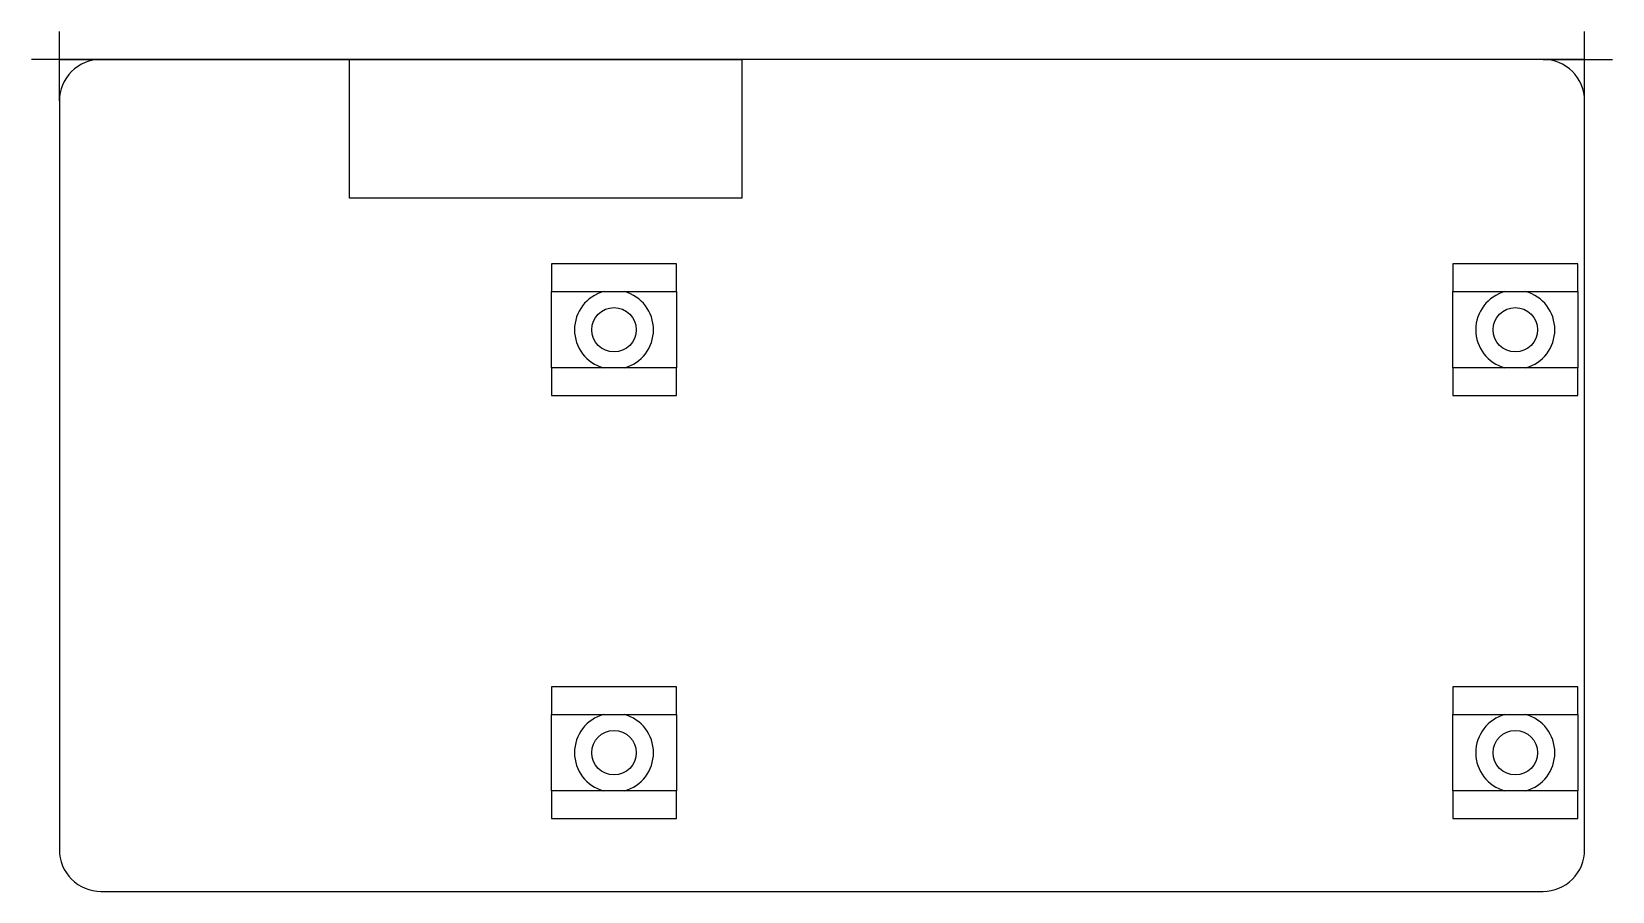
# Model space of a CAD drawing. Header units: millimetres. Extents: x -174 to -60, y 12 to 74.
import ezdxf

# ---------------------------------------------------------------- set-up
doc = ezdxf.new("R2010")
doc.units = ezdxf.units.MM
doc.layers.get('0').update_dxf_attribs({"linetype": 'CONTINUOUS'})

msp = doc.modelspace()

# ---------------------------------------------------------------- linework, layer by layer
for p, q in [((-171.5, 69.25), (-171.5, 74.25)), ((-61.5, 69.25), (-61.5, 74.25)), ((-168.5, 72.25), (-173.5, 72.25)), ((-171.5, 72.25), (-150.57, 72.25)), ((-152.17, 72.25), (-123.88, 72.25)), ((-61.5, 72.25), (-122.28, 72.25)), ((-64.5, 72.25), (-59.5, 72.25))]:
    msp.add_line(p, q)
for points in [[(-171.5, 15.25, 0.414214), (-168.5, 12.25), (-64.5, 12.25, 0.414214), (-61.5, 15.25), (-61.5, 69.25, 0.414214), (-64.5, 72.25), (-168.5, 72.25, 0.414214), (-171.5, 69.25)], [(-61.5, 69.25, 0.414214), (-64.5, 72.25), (-168.5, 72.25, 0.414214), (-171.5, 69.25), (-171.5, 15.25, 0.414214), (-168.5, 12.25), (-64.5, 12.25, 0.414214), (-61.5, 15.25)], [(-132.25, 55.5, 0.764243), (-132.25, 50), (-136, 50), (-136, 55.5)], [(-130.75, 50, 0.764243), (-130.75, 55.5), (-127, 55.5), (-127, 50)], [(-67.25, 55.5, 0.764243), (-67.25, 50), (-71, 50), (-71, 55.5)], [(-65.75, 50, 0.764243), (-65.75, 55.5), (-62, 55.5), (-62, 50)], [(-132.25, 25, 0.764243), (-132.25, 19.5), (-136, 19.5), (-136, 25)], [(-130.75, 19.5, 0.764243), (-130.75, 25), (-127, 25), (-127, 19.5)], [(-67.25, 25, 0.764243), (-67.25, 19.5), (-71, 19.5), (-71, 25)], [(-65.75, 19.5, 0.764243), (-65.75, 25), (-62, 25), (-62, 19.5)]]:
    msp.add_lwpolyline(points, format="xyb", close=True)
for points in [[(-150.57, 72.25), (-122.28, 72.25), (-122.28, 62.25), (-150.57, 62.25)], [(-130.75, 55.5), (-127, 55.5), (-127, 57.5), (-136, 57.5), (-136, 55.5)], [(-65.75, 55.5), (-62, 55.5), (-62, 57.5), (-71, 57.5), (-71, 55.5)], [(-132.25, 50), (-136, 50), (-136, 48), (-127, 48), (-127, 50)], [(-67.25, 50), (-71, 50), (-71, 48), (-62, 48), (-62, 50)], [(-130.75, 25), (-127, 25), (-127, 27), (-136, 27), (-136, 25)], [(-65.75, 25), (-62, 25), (-62, 27), (-71, 27), (-71, 25)], [(-132.25, 19.5), (-136, 19.5), (-136, 17.5), (-127, 17.5), (-127, 19.5)], [(-67.25, 19.5), (-71, 19.5), (-71, 17.5), (-62, 17.5), (-62, 19.5)]]:
    msp.add_lwpolyline(points, close=True)
for centre in [(-131.5, 52.75), (-131.5, 52.75), (-66.5, 52.75), (-66.5, 52.75), (-131.5, 22.25), (-131.5, 22.25), (-66.5, 22.25), (-66.5, 22.25)]:
    msp.add_circle(centre, 1.6)

doc.saveas('drawing.dxf')
